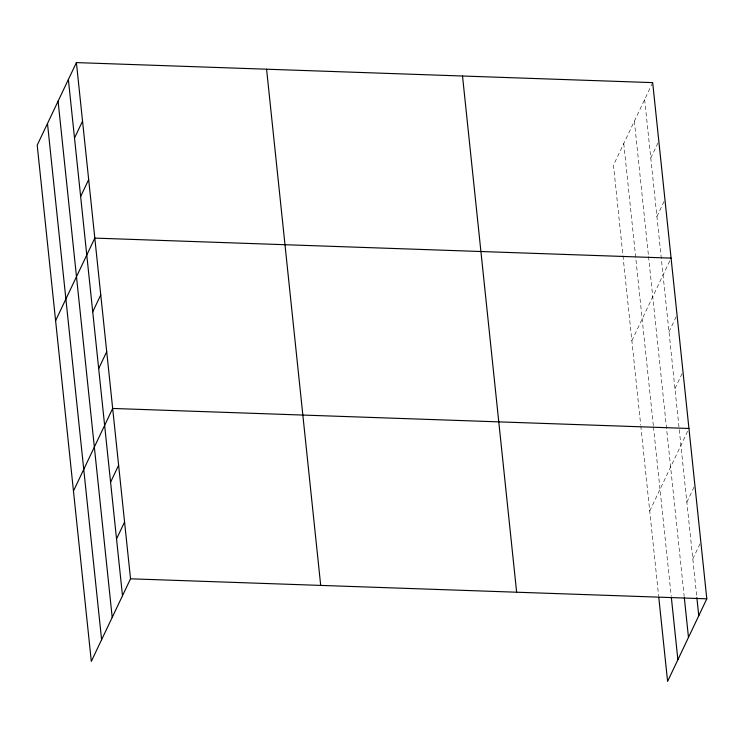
<?xml version="1.0" encoding="UTF-8"?>
<svg xmlns="http://www.w3.org/2000/svg" width="744" height="744" viewBox="0 0 744 744"><rect width="100%" height="100%" fill="white"/><g stroke="black" fill="none" stroke-linecap="round" stroke-linejoin="round"><path stroke-width="0.56" stroke-dasharray="3.72 2.79" d="M652.683 82.621L613.475 165.196L622.849 254.671M650.777 158.044L658.347 142.113M656.915 216.55L664.95 199.625M631.87 340.706L670.614 259.117M668.996 331.833L677.04 314.907M674.957 388.61L682.518 372.688M649.726 511.054L688.47 429.465M686.861 502.181L694.896 485.255M692.813 558.958L700.374 543.027M644.648 99.538L696.858 597.572M634.362 121.207L648.433 255.424M648.545 256.568L684.192 596.521M623.76 143.536L653.353 425.791M653.465 426.926L671.209 596.139M622.97 255.824L640.677 424.74M640.798 425.884L658.654 596.223"/><path stroke-width="1.12" d="M76.409 62.598L37.2 145.182L91.317 661.379L130.525 578.804L76.409 62.598L652.683 82.621L706.8 598.818L667.591 681.402L658.775 597.358M74.512 138.031L82.547 121.105M80.64 196.528L88.675 179.611M55.595 320.692L94.814 238.108L671.079 258.122M92.73 311.82L100.766 294.894M98.682 368.596L106.718 351.67M73.461 491.04L112.67 408.456L688.944 428.47M110.586 482.159L118.621 465.242M116.538 538.944L124.573 522.018M130.525 578.804L706.8 598.818M696.858 597.572L698.765 615.744M684.313 597.664L688.479 637.403M671.33 597.274L677.877 659.733M462.517 76.009L516.634 592.215M266.584 69.211L320.701 585.407M68.374 79.524L122.49 595.73M58.088 101.193L112.205 617.39M47.486 123.513L101.603 639.719"/></g></svg>
